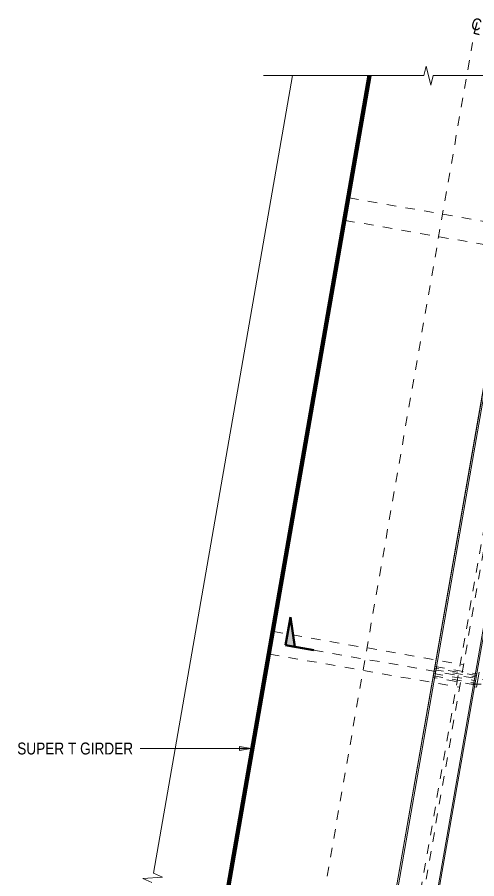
# Model space of a CAD drawing. Header units: metres. Extents: x -1116 to -1094, y 3 to 543.
# Drawn here: x -1113.99 to -1109.17, y 519.33 to 528.39 of the extents above; entities that cross this region are included whole.
import ezdxf

# ---------------------------------------------------------------- set-up
doc = ezdxf.new("R2010")
doc.units = ezdxf.units.M
for name, pattern in [('Dot_Section Line', [0.02, 0, -0.02]), ('JacobsCenter', [0.015, 0.009, -0.0015, 0.003, -0.0015]), ('JacobsDash', [0.0045, 0.003, -0.0015])]:
    doc.linetypes.add(name, pattern=pattern)
for name, color, linetype, lineweight in [('A-ANNO-NOTE', 7, 'Continuous', 9), ('A-DETL', 7, 'Continuous', 13), ('A-DETL-GENF', 7, 'Continuous', 9), ('A-WALL', 7, 'Continuous', 50), ('G-ANNO-TEXT', 7, 'Continuous', 9), ('S-BEAM', 7, 'Continuous', 50), ('S-BEAM-HDLN', 7, 'JacobsDash', 18)]:
    doc.layers.add(name, color=color, linetype=linetype, lineweight=lineweight)
doc.layers.add('G-ANNO-SYMB', color=7, linetype='Continuous', lineweight=35, true_color=0x0080ff)
doc.styles.add('Arial Narrow', font='ARIALN.TTF', dxfattribs={"height": 0.125})
doc.styles.add('Arial Narrow_2', font='ARIALN.TTF', dxfattribs={"height": 0.0025})

# ---------------------------------------------------------------- blocks, each defined once
blk = doc.blocks.new('06_SFR_GCT_Girder_SuperT_BR08Edge_CS - Super T - 1815-6271143-DRG-2873201 - PLAN - SINAGE FRAME AT SOUTH SIDE')
at = {"layer": 'S-BEAM', "color": 254, "true_color": 0xe1e1e1}
blk.add_line((-1110.3052, 527.7729), (-1113.2181, 511.0533), dxfattribs=at)
blk = doc.blocks.new('Walls 2 - Walls 2-6845191-DRG-2873201 - PLAN - SINAGE FRAME AT SOUTH SIDE')
at = {"layer": 'A-WALL', "lineweight": 13}
for p, q in [((208.4382, 1205.4174), (225.345, 1206.8965)), ((208.4388, 1205.4148), (225.3457, 1206.8938)), ((225.3496, 1206.879), (208.4428, 1205.4)), ((208.551, 1204.9929), (225.4578, 1206.4719)), ((225.4617, 1206.4572), (208.5549, 1204.9782))]:
    blk.add_line(p, q, dxfattribs=at)
blk = doc.blocks.new('06_SFR_GCT_Girder_SuperT_BR08Edge_CS - Super T - 1815-6255747-DRG-2873201 - PLAN - SINAGE FRAME AT SOUTH SIDE')
at = {"layer": 'S-BEAM', "color": 254, "true_color": 0xe1e1e1}
blk.add_line((-1110.2847, 527.7729), (-1113.1976, 511.0533), dxfattribs=at)
at = {"layer": 'S-BEAM-HDLN', "color": 254, "true_color": 0xe1e1e1}
blk.add_line((-1108.2651, 527.7729), (-1111.178, 511.0533), dxfattribs=at)
blk = doc.blocks.new('BREAK LINE - INPUT VIEW SCALE_R13 - Std Break-8821710-DRG-2873201 - PLAN - SINAGE FRAME AT SOUTH SIDE')
at = {"layer": 'A-DETL-GENF'}
for p, q in [((8.675, 0.1), (8.65, 0)), ((8.725, -0.1), (8.675, 0.1)), ((8.65, 0), (0.1443, 0)), ((8.75, 0), (8.725, -0.1))]:
    blk.add_line(p, q, dxfattribs=at)
blk = doc.blocks.new('BREAK LINE - INPUT VIEW SCALE_R13 - Std Break-8219629-DRG-2873201 - PLAN - SINAGE FRAME AT SOUTH SIDE')
at = {"layer": 'A-DETL-GENF'}
for p, q in [((1.6077, 0.1), (1.5827, 0)), ((1.6577, -0.1), (1.6077, 0.1)), ((1.6827, 0), (1.6577, -0.1)), ((3.3655, 0), (1.6827, 0)), ((1.5827, 0), (-0.1, 0))]:
    blk.add_line(p, q, dxfattribs=at)
blk = doc.blocks.new('Drafting View - sectionTail-4870194-DRG-2873201 - PLAN - SINAGE FRAME AT SOUTH SIDE')
at = {"layer": 'G-ANNO-SYMB', "lineweight": 9}
blk.add_hatch(color=7, dxfattribs=at).paths.add_polyline_path([(-0.006, 0.006), (-0.004, 0), (-0.006, 0)])
at = {"layer": 'G-ANNO-SYMB', "color": 7, "lineweight": 50}
for p, q in [((-0.006, 0.006), (-0.006, 0)), ((-0.004, 0), (-0.006, 0.006)), ((-0.006, 0), (-0.004, 0)), ((-0.006, 0), (0, 0))]:
    blk.add_line(p, q, dxfattribs=at)
blk = doc.blocks.new('CS_Annot_Centreline Symbol4 - CS_Annot_Centreline Symbol-6057300-DRG-2873201 - PLAN - SINAGE FRAME AT SOUTH SIDE')
at = {"layer": 'A-ANNO-NOTE', "char_height": 0.0025, "attachment_point": 1, "style": 'Arial Narrow_2'}
for s, insert, width in [('C  ', (-0.00109, 0.00476), 0.0044093), ('L', (-0.00041, 0.00392), 0.0019241)]:
    blk.add_mtext(s, dxfattribs=dict(at, insert=insert, width=width))

msp = doc.modelspace()

# ---------------------------------------------------------------- hatches: boundary and pattern name
at = {"layer": 'G-ANNO-TEXT'}
msp.add_hatch(color=256, dxfattribs=at).paths.add_polyline_path([(-1111.537, 520.7023), (-1111.662, 520.7243), (-1111.662, 520.6802)])

# ---------------------------------------------------------------- linework, layer by layer
at = {"layer": 'A-DETL', "linetype": 'JacobsCenter', "lineweight": 18}
for p, q in [((-1112.2165, 510.8899), (-1109.2135, 528.1205)), ((-1109.2235, 521.38), (-1106.7415, 521.38))]:
    msp.add_line(p, q, dxfattribs=at)
at = {"layer": 'A-DETL', "color": 8, "linetype": 'JacobsDash', "lineweight": 18, "true_color": 0x808080}
msp.add_line((-1111.1419, 511.0533), (-1108.229, 527.7729), dxfattribs=at)
at = {"layer": 'A-DETL', "linetype": 'JacobsDash', "lineweight": 18}
for p, q in [((-1110.5086, 526.4876), (-1108.5135, 526.1399)), ((-1110.5498, 526.2512), (-1108.5547, 525.9035)), ((-1111.3026, 521.9303), (-1109.3075, 521.5826)), ((-1111.3438, 521.6939), (-1109.3486, 521.3461)), ((-1109.6073, 521.5637), (-1109.169, 521.4873)), ((-1109.6245, 521.4652), (-1109.1861, 521.3888)), ((-1109.6225, 521.4913), (-1109.1838, 521.4148)), ((-1109.6156, 521.5308), (-1109.1769, 521.4543)), ((-1109.172, 521.4696), (-1109.6104, 521.546)), ((-1109.1892, 521.3711), (-1109.6276, 521.4475))]:
    msp.add_line(p, q, dxfattribs=at)
at = {"layer": 'A-DETL', "lineweight": 9}
for p, q in [((-1109.1429, 521.5041), (-1109.1703, 521.3465)), ((-1109.1703, 521.3465), (-1109.1928, 521.3504))]:
    msp.add_line(p, q, dxfattribs=at)
at = {"layer": 'G-ANNO-SYMB', "color": 7, "linetype": 'Dot_Section Line', "lineweight": 9, "true_color": 0xffffff}
msp.add_line((-1110.8816, 521.7351), (-1106.2804, 520.9334), dxfattribs=at)
at = {"layer": 'G-ANNO-TEXT'}
for p, q in [((-1112.6994, 520.7023), (-1112.7028, 520.7023)), ((-1111.537, 520.7023), (-1112.6994, 520.7023)), ((-1111.537, 520.7023), (-1111.662, 520.7243)), ((-1111.662, 520.7243), (-1111.662, 520.6802)), ((-1111.662, 520.6802), (-1111.537, 520.7023))]:
    msp.add_line(p, q, dxfattribs=at)

# ---------------------------------------------------------------- block references
at = {"layer": 'A-ANNO-NOTE', "xscale": 50.00000000000001, "yscale": 50.00000000000001, "zscale": 50.00000000000001, "rotation": 345.1169444444819}
msp.add_blockref('CS_Annot_Centreline Symbol4 - CS_Annot_Centreline Symbol-6057300-DRG-2873201 - PLAN - SINAGE FRAME AT SOUTH SIDE', (-1109.2138, 528.1414), dxfattribs=at)
at = {"layer": 'A-DETL-GENF'}
for name, p, rotation in [('BREAK LINE - INPUT VIEW SCALE_R13 - Std Break-8219629-DRG-2873201 - PLAN - SINAGE FRAME AT SOUTH SIDE', (-1108.0436, 527.7729), 180), ('BREAK LINE - INPUT VIEW SCALE_R13 - Std Break-8821710-DRG-2873201 - PLAN - SINAGE FRAME AT SOUTH SIDE', (-1111.0791, 527.9151), 260.1123564118262)]:
    msp.add_blockref(name, p, dxfattribs=dict(at, rotation=rotation))
at = {"layer": 'A-WALL', "lineweight": 13, "rotation": 75.11694444448541}
msp.add_blockref('Walls 2 - Walls 2-6845191-DRG-2873201 - PLAN - SINAGE FRAME AT SOUTH SIDE', (0, 0), dxfattribs=at)
at = {"layer": 'G-ANNO-SYMB', "color": 7, "lineweight": 50, "xscale": 49.99999999999998, "yscale": 49.99999999999998, "zscale": 49.99999999999998, "rotation": 350.1169444444862}
msp.add_blockref('Drafting View - sectionTail-4870194-DRG-2873201 - PLAN - SINAGE FRAME AT SOUTH SIDE', (-1110.8816, 521.7351), dxfattribs=at)
at = {"layer": 'S-BEAM', "color": 254, "true_color": 0xe1e1e1}
msp.add_blockref('06_SFR_GCT_Girder_SuperT_BR08Edge_CS - Super T - 1815-6271143-DRG-2873201 - PLAN - SINAGE FRAME AT SOUTH SIDE', (0, 0), dxfattribs=at)
at = {"layer": 'S-BEAM-HDLN', "color": 254, "true_color": 0xe1e1e1}
msp.add_blockref('06_SFR_GCT_Girder_SuperT_BR08Edge_CS - Super T - 1815-6255747-DRG-2873201 - PLAN - SINAGE FRAME AT SOUTH SIDE', (0, 0), dxfattribs=at)

# ---------------------------------------------------------------- next in the draw order: texts
at = {"layer": 'G-ANNO-TEXT', "insert": (-1113.9949, 520.7648), "char_height": 0.125, "attachment_point": 1, "style": 'Arial Narrow', "bg_fill": 3, "box_fill_scale": 1, "bg_fill_color": 256, "bg_fill_transparency": 0}
msp.add_mtext('SUPER T GIRDER', dxfattribs=at)

doc.saveas('drawing.dxf')
